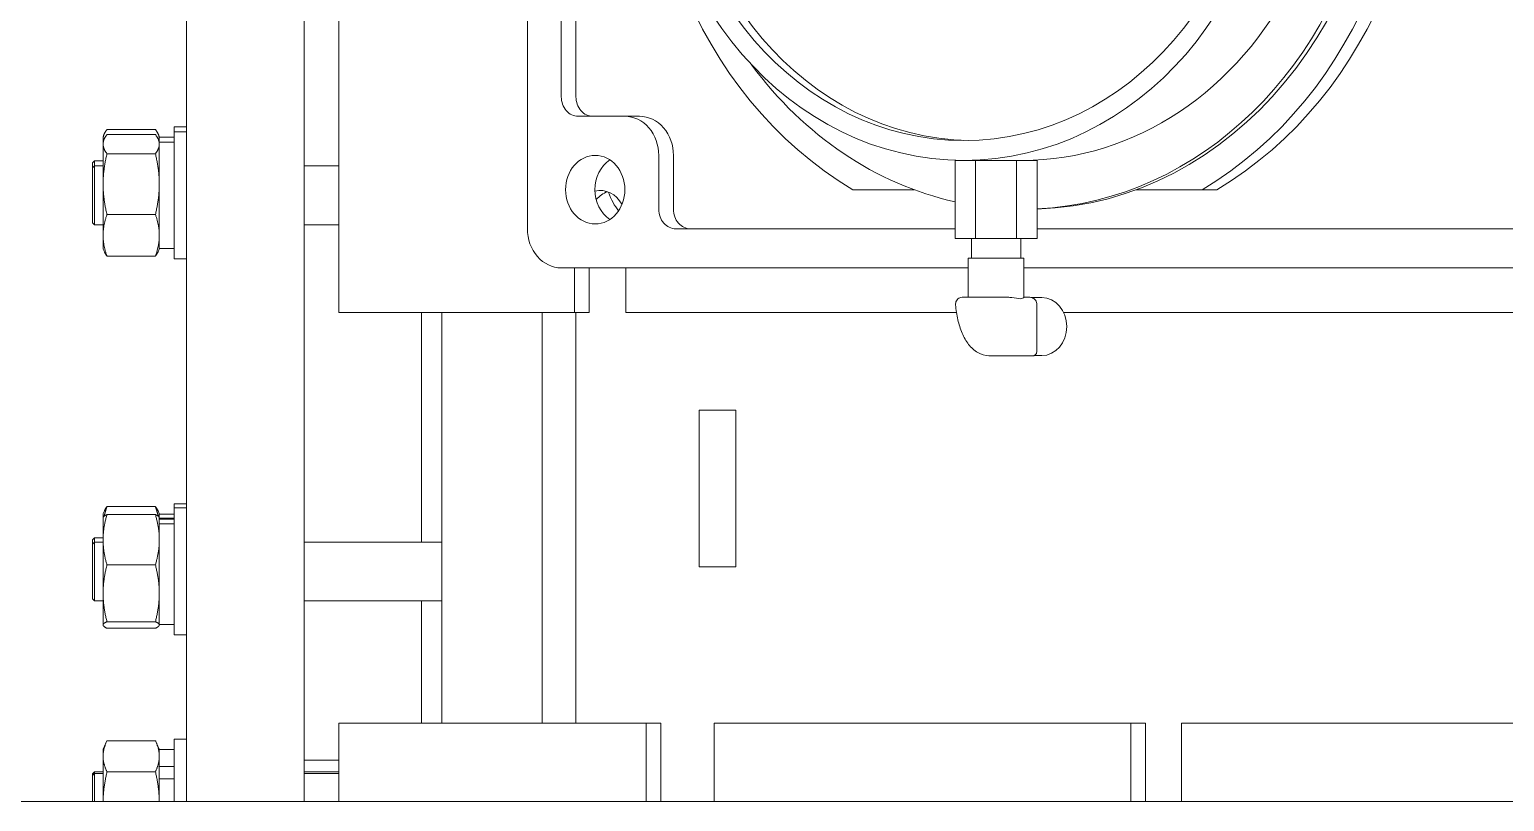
# Model space of a CAD drawing. Header units: inches. Extents: x 12 to 318, y 5 to 204.
# Drawn here: x 225.86 to 235.28, y 75.82 to 80.75 of the extents above; entities that cross this region are included whole.
import ezdxf

# ---------------------------------------------------------------- set-up
doc = ezdxf.new("R2010")
doc.units = ezdxf.units.IN
doc.header["$LTSCALE"] = 9.5
doc.header["$MEASUREMENT"] = 0
doc.layers.add('Symbol (ANSI)', color=7, linetype='Continuous', lineweight=25)
doc.layers.add('Visible', color=7, linetype='Continuous', lineweight=18)
doc.styles.add('Standard D-E', font='arial.ttf')
doc.dimstyles.new('in [mm] D-E NeptuneBenson$7', dxfattribs={"dimscale": 9.5, "dimtxt": 0.15, "dimasz": 0.098425, "dimexe": 0.125, "dimexo": 0.063, "dimgap": 0.031496, "dimtad": 0, "dimtih": 1, "dimtoh": 1, "dimdec": 4, "dimzin": 3, "dimdsep": 46, "dimlunit": 5, "dimtxsty": 'Standard D-E', "dimcen": 0.09, "dimdle": 0.393701, "dimclrd": 256, "dimclre": 256, "dimclrt": 256, "dimadec": 1, "dimazin": 1, "dimtfac": 1, "dimtofl": 0, "dimtmove": 0, "dimatfit": 3, "dimfxl": 1, "dimfrac": 1, "dimtolj": 1, "dimtzin": 4, "dimlwd": -1, "dimlwe": -1, "dimarcsym": 0})

msp = doc.modelspace()

# ---------------------------------------------------------------- linework, layer by layer
at = {"layer": 'Visible'}
for p, q in [((229.041079, 79.476313), (229.041079, 86.976313)), ((229.257616, 80.320063), (229.257616, 86.132563)), ((229.351366, 86.132563), (229.351366, 80.320063)), ((226.864597, 75.816313), (226.864597, 84.831313)), ((227.614597, 75.816313), (227.614597, 84.831313)), ((227.837789, 81.441313), (227.837789, 78.941313)), ((229.663535, 80.195063), (229.365869, 80.195063)), ((229.757285, 80.195063), (229.663535, 80.195063)), ((226.331597, 80.066448), (226.339852, 80.084151)), ((226.331597, 80.066448), (226.331597, 80.049612)), ((226.665781, 80.110985), (226.356412, 80.110985)), ((226.665781, 80.078715), (226.356412, 80.078715)), ((226.690597, 80.066448), (226.682342, 80.084151)), ((226.690597, 80.049612), (226.690597, 80.066448)), ((226.784597, 80.062448), (226.690597, 80.062448)), ((226.784597, 80.096178), (226.784597, 80.128448)), ((226.864597, 80.128448), (226.784597, 80.128448)), ((226.784597, 79.284178), (226.784597, 80.096178)), ((226.864597, 80.096178), (226.784597, 80.096178)), ((226.331597, 80.034178), (226.339852, 80.051881)), ((226.331597, 80.049612), (226.331597, 80.034178)), ((226.331597, 80.034178), (226.331597, 80.017342)), ((226.331597, 80.017342), (226.331597, 79.7617)), ((226.690597, 80.034178), (226.682342, 80.051881)), ((226.690597, 80.034178), (226.690597, 80.049612)), ((226.690597, 80.017342), (226.690597, 80.034178)), ((226.784597, 80.030178), (226.690597, 80.030178)), ((226.690597, 79.7617), (226.690597, 80.017342)), ((226.264597, 79.897448), (226.277097, 79.909948)), ((226.264597, 79.865178), (226.264597, 79.897448)), ((226.264597, 79.865178), (226.277097, 79.877678)), ((226.277097, 79.909948), (226.277097, 79.877678)), ((226.331597, 79.909948), (226.277097, 79.909948)), ((226.277097, 79.877678), (226.277097, 79.502678)), ((226.331597, 79.877678), (226.277097, 79.877678)), ((226.665781, 79.955968), (226.356412, 79.955968)), ((227.837789, 79.877678), (227.614597, 79.877678)), ((229.880041, 79.601348), (229.880041, 79.945063)), ((229.973791, 79.945063), (229.973791, 79.601348)), ((231.828328, 79.913778), (231.771787, 79.913778)), ((231.771787, 79.913778), (231.771787, 79.413778)), ((231.902902, 79.913778), (231.828328, 79.913778)), ((231.902902, 79.913778), (231.902902, 79.413778)), ((232.165134, 79.913778), (231.902902, 79.913778)), ((232.165134, 79.913778), (232.165134, 79.413778)), ((232.29625, 79.913778), (232.165134, 79.913778)), ((232.29625, 79.913778), (232.29625, 79.413778)), ((226.264597, 79.515178), (226.264597, 79.865178)), ((226.331597, 79.7617), (226.331597, 79.434536)), ((226.690597, 79.434536), (226.690597, 79.7617)), ((231.50998, 79.726348), (231.118612, 79.726348)), ((233.350544, 79.726348), (232.927927, 79.726348)), ((233.444294, 79.726348), (233.350544, 79.726348)), ((226.264597, 79.515178), (226.277097, 79.502678)), ((226.331597, 79.502678), (226.277097, 79.502678)), ((226.665781, 79.567431), (226.356412, 79.567431)), ((227.837789, 79.502678), (227.614597, 79.502678)), ((226.331597, 79.434536), (226.331597, 79.346178)), ((226.690597, 79.346178), (226.690597, 79.434536)), ((231.771787, 79.476348), (229.988295, 79.476348)), ((231.771787, 79.413778), (231.902902, 79.413778)), ((231.877038, 79.413778), (231.877038, 79.288778)), ((231.902902, 79.413778), (232.165134, 79.413778)), ((232.165134, 79.413778), (232.29625, 79.413778)), ((232.190999, 79.413778), (232.190999, 79.288778)), ((237.509144, 79.476348), (232.29625, 79.476348)), ((226.331597, 79.346178), (226.339852, 79.328475)), ((226.690597, 79.346178), (226.682342, 79.328475)), ((226.784597, 79.350178), (226.690597, 79.350178)), ((226.665781, 79.301641), (226.356412, 79.301641)), ((226.864597, 79.284178), (226.784597, 79.284178)), ((231.856519, 79.226313), (229.257586, 79.226313)), ((229.341163, 78.941313), (229.341163, 79.226313)), ((229.434913, 79.226313), (229.434913, 78.941313)), ((229.670252, 79.226313), (229.670252, 78.941313)), ((232.211517, 79.288778), (231.856519, 79.288778)), ((231.856519, 79.288778), (231.856519, 79.038778)), ((232.211517, 79.288778), (232.211517, 79.038129)), ((237.593877, 79.226313), (232.211517, 79.226313)), ((231.925631, 79.038778), (231.820714, 79.038778)), ((232.071397, 79.038778), (231.96648, 79.038778)), ((232.107982, 79.038778), (232.071397, 79.038778)), ((232.247976, 79.038778), (232.211517, 79.038778)), ((232.262972, 79.036538), (232.325134, 79.036538)), ((228.056539, 78.941313), (227.837789, 78.941313)), ((228.056539, 78.941313), (229.341163, 78.941313)), ((228.364597, 78.941313), (228.364597, 77.474385)), ((228.494597, 76.316313), (228.494597, 78.941313)), ((229.134711, 76.316313), (229.134711, 78.941313)), ((229.434913, 78.941313), (229.341163, 78.941313)), ((229.351217, 78.941313), (229.351217, 76.316313)), ((229.670252, 78.941313), (231.780853, 78.941313)), ((232.294226, 78.992528), (232.294226, 78.693845)), ((232.465352, 78.941313), (237.518211, 78.941313)), ((231.992561, 78.663778), (232.263098, 78.663778)), ((232.275502, 78.666018), (232.325134, 78.666018)), ((230.137767, 78.316313), (230.371637, 78.316313)), ((230.137767, 78.316313), (230.137767, 77.316313)), ((230.371637, 78.316313), (230.371637, 77.316313)), ((226.784597, 77.692885), (226.784597, 77.718993)), ((226.864597, 77.718993), (226.784597, 77.718993)), ((226.331597, 77.656993), (226.339852, 77.674696)), ((226.331597, 77.656993), (226.331597, 77.630885)), ((226.331597, 77.630885), (226.33248, 77.63278)), ((226.331597, 77.630885), (226.331597, 77.489084)), ((226.665781, 77.70153), (226.356412, 77.70153)), ((226.665781, 77.649761), (226.356412, 77.649761)), ((226.690597, 77.656993), (226.682342, 77.674696)), ((226.690597, 77.630885), (226.689713, 77.63278)), ((226.690597, 77.630885), (226.690597, 77.656993)), ((226.784597, 77.652993), (226.690597, 77.652993)), ((226.690597, 77.489084), (226.690597, 77.630885)), ((226.784597, 77.626885), (226.690597, 77.626885)), ((226.784597, 77.620528), (226.690597, 77.620528)), ((226.784597, 76.880885), (226.784597, 77.692885)), ((226.864597, 77.692885), (226.784597, 77.692885)), ((226.784597, 77.589857), (226.690597, 77.589857)), ((226.264597, 77.487993), (226.277097, 77.500493)), ((226.264597, 77.461885), (226.264597, 77.487993)), ((226.264597, 77.461885), (226.277097, 77.474385)), ((226.264597, 77.111885), (226.264597, 77.461885)), ((226.277097, 77.500493), (226.277097, 77.474385)), ((226.331597, 77.500493), (226.277097, 77.500493)), ((226.277097, 77.474385), (226.277097, 77.099385)), ((226.331597, 77.474385), (226.277097, 77.474385)), ((226.331597, 77.489084), (226.331597, 77.146968)), ((226.690597, 77.146968), (226.690597, 77.489084)), ((228.494597, 77.474385), (227.614597, 77.474385)), ((226.665781, 77.328406), (226.356412, 77.328406)), ((230.137767, 77.316313), (230.371637, 77.316313)), ((226.331597, 77.146968), (226.331597, 76.94477)), ((226.690597, 76.94477), (226.690597, 77.146968)), ((226.264597, 77.111885), (226.277097, 77.099385)), ((226.331597, 77.099385), (226.277097, 77.099385)), ((228.494597, 77.099385), (227.614597, 77.099385)), ((228.364597, 77.099385), (228.364597, 76.316313)), ((226.665781, 76.96553), (226.356412, 76.96553)), ((226.331597, 76.94477), (226.331597, 76.942885)), ((226.331597, 76.942885), (226.33248, 76.940991)), ((226.665781, 76.92401), (226.356412, 76.92401)), ((226.690597, 76.942885), (226.689713, 76.940991)), ((226.784597, 76.946885), (226.690597, 76.946885)), ((226.690597, 76.942885), (226.690597, 76.94477)), ((226.864597, 76.880885), (226.784597, 76.880885)), ((227.837789, 76.316313), (228.056539, 76.316313)), ((227.837789, 76.316313), (227.837789, 75.816313)), ((229.800156, 76.316313), (228.056539, 76.316313)), ((229.800156, 75.816313), (229.800156, 76.316313)), ((229.800156, 76.316313), (229.893906, 76.316313)), ((229.893906, 76.316313), (229.893906, 75.816313)), ((232.894032, 76.316313), (230.233169, 76.316313)), ((230.233169, 76.316313), (230.233169, 75.816313)), ((232.894032, 75.816313), (232.894032, 76.316313)), ((232.894032, 76.316313), (232.987782, 76.316313)), ((232.987782, 76.316313), (232.987782, 75.816313)), ((237.206838, 76.316313), (233.218791, 76.316313)), ((233.218791, 76.316313), (233.218791, 75.816313)), ((226.331597, 76.151732), (226.356412, 76.204949)), ((226.665781, 76.204949), (226.356412, 76.204949)), ((226.690597, 76.151732), (226.665781, 76.204949)), ((226.784597, 75.816313), (226.784597, 76.213732)), ((226.864597, 76.213732), (226.784597, 76.213732)), ((226.331597, 76.151732), (226.331597, 76.105645)), ((226.331597, 76.105645), (226.331597, 75.816313)), ((226.690597, 76.105645), (226.690597, 76.151732)), ((226.784597, 76.147732), (226.690597, 76.147732)), ((226.690597, 75.816313), (226.690597, 76.105645)), ((226.784597, 76.039187), (226.690597, 76.039187)), ((227.614597, 76.081313), (227.837789, 76.081313)), ((226.264597, 75.992704), (226.277097, 76.005204)), ((226.264597, 75.982732), (226.277097, 75.995232)), ((226.264597, 75.982732), (226.264597, 75.992704)), ((226.264597, 75.816313), (226.264597, 75.982732)), ((226.277097, 76.005204), (226.277097, 75.995232)), ((226.331597, 76.005204), (226.277097, 76.005204)), ((226.277097, 75.995232), (226.277097, 75.816313)), ((226.331597, 75.995232), (226.277097, 75.995232)), ((226.665781, 76.006341), (226.356412, 76.006341)), ((226.784597, 75.962146), (226.690597, 75.962146)), ((227.837789, 76.005204), (227.614597, 76.005204)), ((227.837789, 75.995232), (227.614597, 75.995232)), ((237.616625, 75.816313), (225.059256, 75.816313))]:
    msp.add_line(p, q, dxfattribs=at)
for centre, major_axis, ratio, start_param, end_param in [((232.203328, 82.226278), (0, 2.625), 0.8660254, 3.1824788, 7.14836042), ((232.234578, 82.226278), (0, 2.8125), 0.8660254, 3.61752935, 8.94884126), ((232.328328, 82.226278), (0, 2.8125), 0.8660254, 3.61752935, 6.28318531), ((232.234578, 82.226278), (0, 2.625), 0.8660254, 3.1687243, 6.28318531), ((232.203328, 82.226278), (0, 2.3125), 0.8660254, 3.14159265, 6.28318531), ((231.890828, 82.226278), (0, 2.186419), 0.8660254, 0.01650463, 3.12508802), ((232.203328, 82.226278), (0, -2.625), 0.8660254, 5.41801019, 6.09219719), ((229.365869, 80.320063), (0, -0.125), 0.8660254, 4.71238898, 6.28318531), ((229.459619, 80.320063), (0, -0.125), 0.8660254, 4.71238898, 6.28318531), ((229.663535, 79.945063), (0, 0.25), 0.8660254, 4.71238898, 6.28318531), ((229.757285, 79.945063), (0, 0.25), 0.8660254, 4.71238898, 6.28318531), ((229.661592, 79.726313), (0, -0.21875), 0.8660254, 3.65927979, 5.76549818), ((229.505707, 79.531313), (0, 0.19), 0.8660254, 5.27237083, 6.48758785), ((229.599457, 79.531313), (0, 0.19), 0.8660254, 0.28887788, 0.80895066), ((229.726217, 79.941313), (0, 0.406), 0.5, 2.17379455, 2.60955324), ((229.988295, 79.601348), (0, -0.125), 0.8660254, 4.71238898, 6.28318531), ((230.082045, 79.601348), (0, -0.125), 0.8660254, 4.71238898, 6.28318531), ((229.257586, 79.476313), (0, -0.25), 0.8660254, 4.71238898, 6.28318531), ((232.325134, 78.851278), (0, -0.18526), 0.8660254, 0, 3.14159265)]:
    msp.add_ellipse(centre, major_axis=major_axis, ratio=ratio, start_param=start_param, end_param=end_param, dxfattribs=at)
for centre, major_axis in [((231.828328, 82.226278), (0, 2.3125)), ((231.828328, 82.226278), (0, 2.186419)), ((229.474092, 79.726313), (0, 0.21875))]:
    msp.add_ellipse(centre, major_axis=major_axis, ratio=0.8660254, dxfattribs=at)
for points, weights in [([(226.356412, 80.110985), (226.331597, 80.078095), (226.331597, 80.049612)], [1, 1.0379548493, 1]), ([(226.356412, 80.078715), (226.331597, 80.045825), (226.331597, 80.017342)], [1, 1.0379548493, 1]), ([(226.690597, 80.049612), (226.690597, 80.078095), (226.665781, 80.110985)], [1, 1.0379548493, 1]), ([(226.690597, 80.017342), (226.690597, 80.045825), (226.665781, 80.078715)], [1, 1.0379548493, 1]), ([(226.331597, 80.049612), (226.331597, 80.043182), (226.332775, 80.036705)], [1, 1.00832350777, 1.01299632094]), ([(226.331597, 80.017342), (226.331597, 79.988858), (226.356412, 79.955968)], [1, 1.0379548493, 1]), ([(226.665781, 79.955968), (226.690597, 79.988858), (226.690597, 80.017342)], [1, 1.0379548493, 1]), ([(226.689418, 80.036705), (226.690597, 80.043182), (226.690597, 80.049612)], [1.01299632094, 1.00832350777, 1]), ([(226.356412, 79.955968), (226.331597, 79.85186), (226.331597, 79.7617)], [1, 1.0379548493, 1]), ([(226.690597, 79.7617), (226.690597, 79.85186), (226.665781, 79.955968)], [1, 1.0379548493, 1]), ([(226.331597, 79.7617), (226.331597, 79.671539), (226.356412, 79.567431)], [1, 1.0379548493, 1]), ([(226.665781, 79.567431), (226.690597, 79.671539), (226.690597, 79.7617)], [1, 1.0379548493, 1]), ([(226.356412, 79.567431), (226.331597, 79.496213), (226.331597, 79.434536)], [1, 1.0379548493, 1]), ([(226.690597, 79.434536), (226.690597, 79.496213), (226.665781, 79.567431)], [1, 1.0379548493, 1]), ([(226.331597, 79.434536), (226.331597, 79.372859), (226.356412, 79.301641)], [1, 1.0379548493, 1]), ([(226.665781, 79.301641), (226.690597, 79.372859), (226.690597, 79.434536)], [1, 1.0379548493, 1]), ([(226.356412, 79.301641), (226.345815, 79.315686), (226.339852, 79.328475)], [1, 1.0158626504, 1.01846619519]), ([(226.682342, 79.328475), (226.676378, 79.315686), (226.665781, 79.301641)], [1.01846619519, 1.0158626504, 1]), ([(226.356412, 77.649761), (226.331597, 77.563654), (226.331597, 77.489084)], [1, 1.0379548493, 1]), ([(226.33248, 77.63278), (226.336166, 77.640684), (226.356412, 77.649761)], [1.01167279663, 1.03075125274, 1]), ([(226.356412, 77.70153), (226.345201, 77.669355), (226.339166, 77.640177)], [1, 1.016797249, 1.01872696043]), ([(226.339852, 77.674696), (226.345815, 77.687485), (226.356412, 77.70153)], [1.01846619519, 1.0158626504, 1]), ([(226.683027, 77.640177), (226.676992, 77.669355), (226.665781, 77.70153)], [1.01872696043, 1.016797249, 1]), ([(226.665781, 77.70153), (226.676378, 77.687485), (226.682342, 77.674696)], [1, 1.0158626504, 1.01846619519]), ([(226.665781, 77.649761), (226.686027, 77.640684), (226.689713, 77.63278)], [1, 1.03075125274, 1.01167279663]), ([(226.690597, 77.489084), (226.690597, 77.563654), (226.665781, 77.649761)], [1, 1.0379548493, 1]), ([(226.331597, 77.489084), (226.331597, 77.414513), (226.356412, 77.328406)], [1, 1.0379548493, 1]), ([(226.665781, 77.328406), (226.690597, 77.414513), (226.690597, 77.489084)], [1, 1.0379548493, 1]), ([(226.356412, 77.328406), (226.331597, 77.231174), (226.331597, 77.146968)], [1, 1.0379548493, 1]), ([(226.690597, 77.146968), (226.690597, 77.231174), (226.665781, 77.328406)], [1, 1.0379548493, 1]), ([(226.331597, 77.146968), (226.331597, 77.062762), (226.356412, 76.96553)], [1, 1.0379548493, 1]), ([(226.665781, 76.96553), (226.690597, 77.062762), (226.690597, 77.146968)], [1, 1.0379548493, 1]), ([(226.356412, 76.96553), (226.331597, 76.954405), (226.331597, 76.94477)], [1, 1.0379548493, 1]), ([(226.690597, 76.94477), (226.690597, 76.954405), (226.665781, 76.96553)], [1, 1.0379548493, 1]), ([(226.331597, 76.94477), (226.331597, 76.935135), (226.356412, 76.92401)], [1, 1.0379548493, 1]), ([(226.665781, 76.92401), (226.690597, 76.935135), (226.690597, 76.94477)], [1, 1.0379548493, 1]), ([(226.356412, 76.204949), (226.331597, 76.151732), (226.331597, 76.105645)], [1, 1.0379548493, 1]), ([(226.690597, 76.105645), (226.690597, 76.151732), (226.665781, 76.204949)], [1, 1.0379548493, 1]), ([(226.331597, 76.105645), (226.331597, 76.059558), (226.356412, 76.006341)], [1, 1.0379548493, 1]), ([(226.665781, 76.006341), (226.690597, 76.059558), (226.690597, 76.105645)], [1, 1.0379548493, 1]), ([(226.356412, 76.006341), (226.332672, 75.90452), (226.331647, 75.816313)], [1, 1.03625007561, 1.00325640471]), ([(226.690547, 75.816313), (226.689521, 75.90452), (226.665781, 76.006341)], [1.00325640471, 1.03625007561, 1])]:
    msp.add_rational_spline(points, weights, degree=2, dxfattribs=at)
for points, knots in [([(231.775511, 78.99053), (231.77525, 78.994215), (231.775343, 78.99816), (231.77678, 79.006594), (231.778153, 79.011131), (231.782778, 79.019943), (231.785984, 79.024181), (231.793662, 79.030917), (231.797901, 79.033502), (231.806953, 79.037185), (231.811849, 79.038244), (231.817955, 79.038727), (231.819346, 79.038778), (231.820714, 79.038778)], [-0.0996467033, -0.0996467033, -0.0996467033, -0.0996467033, -0.0797173627, -0.0797173627, -0.059788022, -0.059788022, -0.0404369291, -0.0404369291, -0.0233806816, -0.0233806816, -0.0053942126, -0.0053942126, 0, 0, 0, 0]), ([(231.925631, 79.038778), (231.93203, 79.03882), (231.938654, 79.038737), (231.945269, 79.038737), (231.951883, 79.038737), (231.959037, 79.03882), (231.96648, 79.038778)], [1.118517942, 1.118517942, 1.118517942, 1.118517942, 1.176718059, 1.176718059, 1.176718059, 1.234918175, 1.234918175, 1.234918175, 1.234918175]), ([(232.107982, 79.038778), (232.117176, 79.038781), (232.126131, 79.037959), (232.156128, 79.033945), (232.174658, 79.0295), (232.187737, 79.0295), (232.200816, 79.0295), (232.2089, 79.033945), (232.211333, 79.037339), (232.211516, 79.037791), (232.211515, 79.03813)], [2.000751798, 2.000751798, 2.000751798, 2.000751798, 2.079672535, 2.079672535, 2.279000165, 2.279000165, 2.279000165, 2.478327794, 2.478327794, 2.514238801, 2.514238801, 2.514238801, 2.514238801]), ([(232.294226, 78.992528), (232.294226, 78.996911), (232.293699, 79.001488), (232.291114, 79.010727), (232.289028, 79.015389), (232.283257, 79.023729), (232.279639, 79.027401), (232.271581, 79.033144), (232.267187, 79.035233), (232.258182, 79.038023), (232.253577, 79.038668), (232.248766, 79.038774), (232.24837, 79.038778), (232.247976, 79.038778)], [-1.04719755, -1.04719755, -1.04719755, -1.04719755, -0.83775804, -0.83775804, -0.62831853, -0.62831853, -0.42703691, -0.42703691, -0.2282757, -0.2282757, -0.01883619, -0.01883619, 0, 0, 0, 0]), ([(231.775511, 78.99053), (231.777815, 78.958015), (231.782455, 78.926032), (231.796302, 78.865122), (231.805495, 78.8362), (231.828457, 78.783067), (231.842199, 78.758828), (231.875029, 78.716555), (231.894209, 78.698383), (231.938223, 78.672496), (231.963023, 78.664581), (231.989822, 78.663798), (231.991191, 78.663778), (231.992561, 78.663778)], [1.71152429, 1.71152429, 1.71152429, 1.71152429, 1.99753796, 1.99753796, 2.28355164, 2.28355164, 2.56956531, 2.56956531, 2.85557898, 2.85557898, 3.12698871, 3.12698871, 3.14159265, 3.14159265, 3.14159265, 3.14159265]), ([(232.294226, 78.693845), (232.294226, 78.690643), (232.293677, 78.687371), (232.291728, 78.681438), (232.290324, 78.678833), (232.287058, 78.67412), (232.285198, 78.672285), (232.281137, 78.668855), (232.2792, 78.667785), (232.274856, 78.665607), (232.273223, 78.665184), (232.269645, 78.664224), (232.268609, 78.664134), (232.266916, 78.663926), (232.266377, 78.663888), (232.265395, 78.663824), (232.265017, 78.66381), (232.264309, 78.663788), (232.264007, 78.663784), (232.263505, 78.663779), (232.263298, 78.663778), (232.263098, 78.663778)], [0.0430406362, 0.0430406362, 0.0430406362, 0.0430406362, 0.0434898537, 0.0434898537, 0.0439623928, 0.0439623928, 0.0445596211, 0.0445596211, 0.0454601413, 0.0454601413, 0.0470974462, 0.0470974462, 0.0501170551, 0.0501170551, 0.0531762755, 0.0531762755, 0.0568948483, 0.0568948483, 0.0612500798, 0.0612500798, 0.0648167937, 0.0648167937, 0.0648167937, 0.0648167937])]:
    msp.add_open_spline(points, degree=3, knots=knots, dxfattribs=at)

# ---------------------------------------------------------------- leaders
at = {"layer": 'Symbol (ANSI)', "annotation_type": 0, "has_hookline": 1, "hookline_direction": 1, "text_width": 14.094475}
msp.add_leader([(230.10121, 83.583411), (221.929308, 79.240679), (220.994268, 79.240679)], dimstyle='in [mm] D-E NeptuneBenson$7', override={"dimtad": 0}, dxfattribs=at)

doc.saveas('drawing.dxf')
